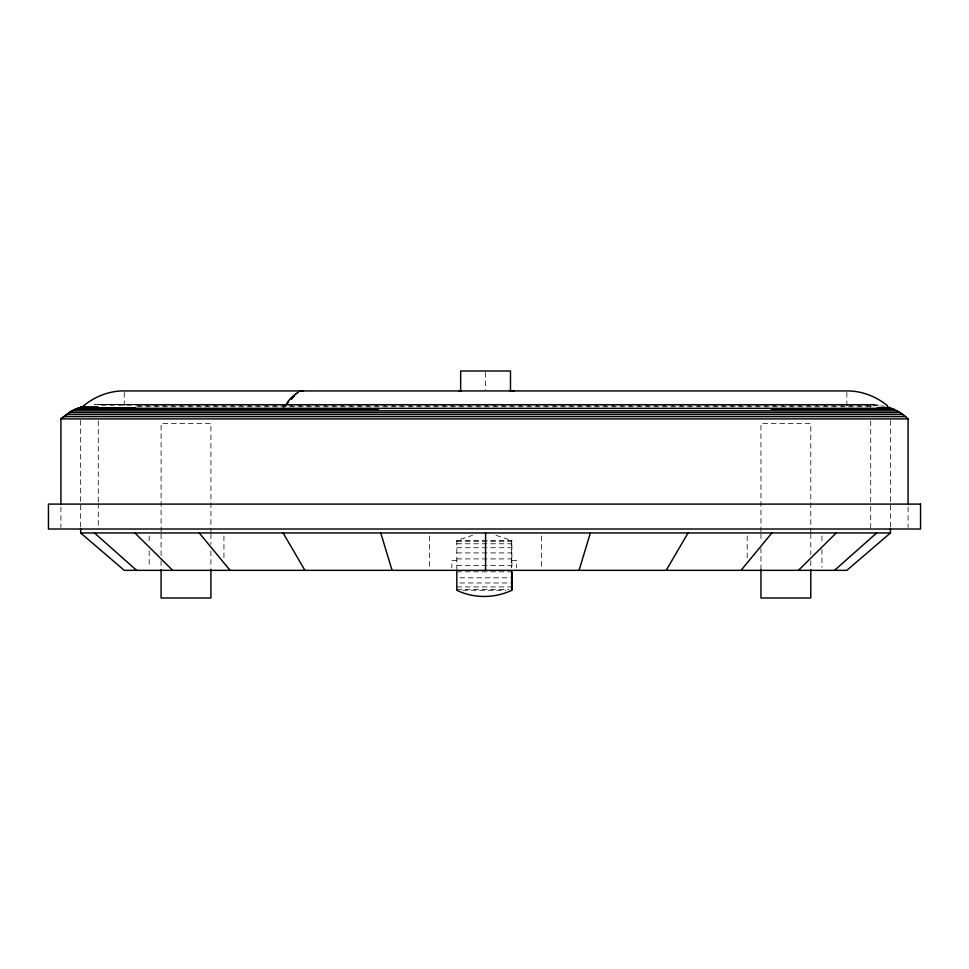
<?xml version="1.0" encoding="UTF-8"?>
<svg xmlns="http://www.w3.org/2000/svg" width="969" height="969" viewBox="0 0 969 969"><rect width="100%" height="100%" fill="white"/><g stroke="black" fill="none" stroke-linecap="round" stroke-linejoin="round"><path stroke-width="0.73" stroke-dasharray="4.84 3.63" d="M297.459 392.445L289.683 398.84L283.105 408.373L298.622 392.021M284.632 405.708L299.651 390.931L293.365 395.34M286.23 403.225L299.651 390.931L289.683 398.84M287.926 400.924L299.651 390.931M291.499 396.975L297.326 392.663M295.279 393.959L297.204 392.82M456.823 570.511L456.823 540.436L472.497 535.348M94.853 404.461L870.719 404.424L883.195 405.66M874.147 404.436L94.284 404.461M98.886 404.715L877.563 404.715M101.551 405.187L880.954 405.187M138.252 405.89L875.225 405.89M136.883 406.81L873.868 406.81M456.823 540.436L511.886 540.436L511.886 567.931M456.823 541.283L511.886 541.283M456.823 543.779L511.886 543.779M456.823 547.739L511.886 547.739M456.823 552.899L511.886 552.899M456.823 558.907L511.886 558.907M456.823 560.373L451.845 560.373L451.845 567.846M511.886 560.373L516.622 560.373L516.622 567.846M456.823 565.351L511.886 565.351M456.823 571.807L511.886 571.807M459.791 577.815L511.886 577.815M459.791 582.975L511.886 582.975M456.823 586.935L511.886 586.935M456.823 589.418L508.919 589.418M462.746 590.278L505.721 590.278M495.971 535.348L511.644 540.436L511.644 567.931M908.086 507.029L908.086 527.548M890.463 420.389L890.463 526.954M870.719 404.424L870.719 407.428M870.719 420.934L870.719 504.994M870.719 506.496L870.719 529.013M846.858 392.384L846.858 406.919M821.942 535.954L821.942 543.427M821.942 549.411L821.942 567.349M810.787 532.914L810.787 423.574L760.956 423.574L760.956 532.296M810.787 533.798L810.787 554.789M810.787 560.785L810.787 568.282M760.956 533.798L760.956 541.95M760.956 547.969L760.956 570.62M747.196 535.954L747.196 559.876M541.623 535.954L541.623 567.349M485.566 372.423L485.566 389.514M429.497 535.954L429.497 567.349M223.936 535.954L223.936 558.374M210.915 532.914L210.915 423.574L161.084 423.574L161.084 532.296M210.915 533.798L210.915 544.299M210.915 550.986L210.915 568.282M161.084 533.798L161.084 559.283M161.084 560.785L161.084 570.62M149.178 535.954L149.178 543.427M149.178 550.901L149.178 567.349M124.262 392.384L124.262 405.466M98.281 420.934L98.281 501.99M98.281 503.492L98.281 527.511M80.657 420.389L80.657 526.954M60.914 507.029L60.914 527.548"/><path stroke-width="1.45" d="M579.074 570.341L590.363 532.962M666.212 570.341L688.014 532.962M741.043 570.341L771.869 532.962M798.456 570.341L836.223 532.962M908.086 504.098L908.086 418.899L60.914 418.899L71.948 410.832L84.691 405.89L71.754 410.832L60.914 418.899L60.914 504.098M834.551 570.341L876.666 532.962M890.463 528.456L890.463 532.962L846.858 570.341L124.262 570.341L80.657 532.962L80.657 528.456M83.685 405.708C95.023 396.418 109.533 390.749 124.262 390.931L846.858 390.931C861.598 390.749 876.097 396.418 887.434 405.708M511.886 571.807L511.886 590.278C494.735 598.382 473.974 598.636 456.823 590.278L456.823 571.807M458.931 390.858L461.05 390.858M510.142 390.858L514.079 390.858M81.045 406.81L98.111 406.81M77.859 407.949L135.599 407.949M876.993 407.949C888.888 405.248 899.826 410.856 908.086 418.899M94.453 408.373L890.463 408.373M74.758 409.281L378.516 409.281M771.082 409.281L893.999 409.281M71.754 410.832L897.052 410.832M68.86 412.576L900.007 412.576M66.074 414.502L902.842 414.502M63.421 416.609L905.543 416.609M80.657 532.962L890.463 532.962M299.651 390.931L303.467 391.004M887.604 406.81L890.838 407.949M94.453 532.962L136.581 570.341M134.909 532.962L172.664 570.341M199.251 532.962L230.089 570.341M283.105 532.962L304.908 570.341M380.769 532.962L392.057 570.341M810.787 569.784L810.787 597.994L760.956 597.994L760.956 569.784M511.644 571.807L511.644 590.278M510.481 390.931L510.481 371.006L460.65 371.006L460.65 390.931M485.566 532.962L485.566 570.341M210.915 569.784L210.915 597.994L161.084 597.994L161.084 569.784M920.55 504.098L48.45 504.098L48.45 529.013L920.55 529.013L920.55 504.098"/></g></svg>
